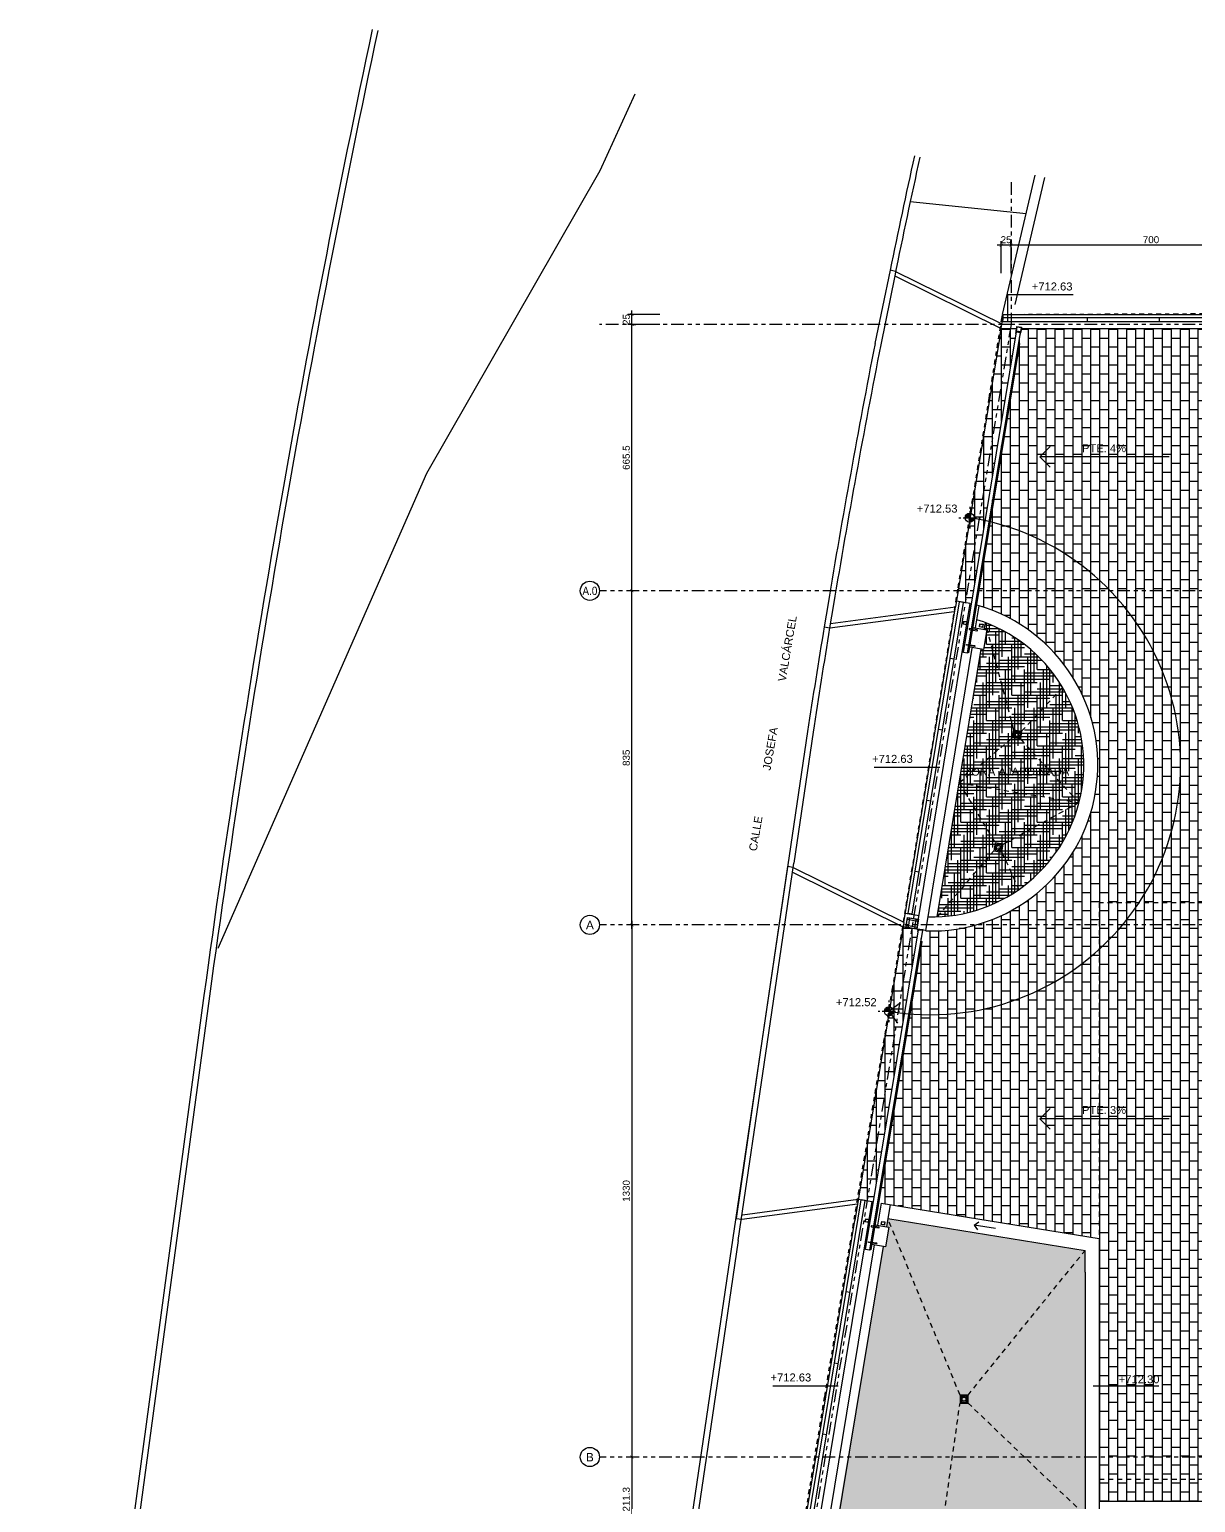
# Model space of a CAD drawing. Header units: millimetres. Extents: x 567.3 to 666.1, y 518.3 to 578.
# Drawn here: x 567.27 to 596.41, y 541.16 to 577.97 of the extents above; entities that cross this region are included whole.
import ezdxf

# ---------------------------------------------------------------- set-up
doc = ezdxf.new("R2010")
doc.units = ezdxf.units.MM
doc.header["$LTSCALE"] = 0.01
for name, pattern in [('TRAZO_Y_PUNTO', [25.4, 12.7, -6.35, 0, -6.35]), ('TRAZOS', [19.05, 12.7, -6.35]), ('VALS', [63.5, 31.75, -6.35, 6.35, -6.35, 6.35, -6.35])]:
    doc.linetypes.add(name, pattern=pattern)
doc.layers.get('0').update_dxf_attribs({"linetype": 'CONTINUOUS'})
doc.layers.get('DEFPOINTS').update_dxf_attribs({"linetype": 'CONTINUOUS'})
for name, color, linetype in [('AUXILIAR', 1, 'TRAZOS'), ('BARANDILLA', 1, 'CONTINUOUS'), ('BORDILLO_ACERA', 251, 'CONTINUOUS'), ('BORDILLO_CARRUAJES', 251, 'CONTINUOUS'), ('COTAS_EJES', 2, 'CONTINUOUS'), ('CURVASNIVEL_RELLENO', 253, 'CONTINUOUS'), ('EJES', 6, 'VALS'), ('EJES-NUM', 7, 'CONTINUOUS'), ('JARDIN-TRAMA', 253, 'CONTINUOUS'), ('LIMITE-PARCELA', 2, 'TRAZO_Y_PUNTO'), ('MURO_TAPIA', 251, 'CONTINUOUS'), ('PAV-ADOQUIN', 252, 'CONTINUOUS'), ('PENDIENTES', 252, 'TRAZOS'), ('PERFILES', 2, 'CONTINUOUS'), ('PERIFLES', 2, 'CONTINUOUS'), ('PROYECCION', 4, 'CONTINUOUS'), ('TEXTO-NIVELES', 7, 'CONTINUOUS'), ('TEXTOS', 7, 'CONTINUOUS'), ('URBA-1', 1, 'CONTINUOUS'), ('URBANIZACION', 4, 'CONTINUOUS'), ('URC_INS_TUB_PLUVIAL', 252, 'CONTINUOUS')]:
    doc.layers.add(name, color=color, linetype=linetype)
doc.styles.add('ARIAL', font='arial.ttf')
doc.dimstyles.new('GOP1-100', dxfattribs={"dimscale": 0.1, "dimtxt": 1.75, "dimasz": 0.75, "dimexe": 1, "dimexo": 1, "dimgap": 0.5, "dimtad": 1, "dimdec": 1, "dimlfac": 100, "dimdsep": 46, "dimtxsty": 'ARIAL', "dimblk1": 'ARCHTICK', "dimblk2": 'ARCHTICK', "dimsah": 1, "dimcen": 3, "dimdle": 1, "dimclrd": 1, "dimclre": 1, "dimclrt": 256, "dimadec": 0, "dimazin": 0, "dimtfac": 1.5, "dimtdec": 1, "dimtmove": 0, "dimatfit": 0, "dimldrblk": 'ARCHTICK', "dimfxl": 0, "dimtvp": 2.8125, "dimtolj": 1, "dimtzin": 0, "dimarcsym": 0})
pattern_1 = [(90, (598.26988, 541.19692), (-0.22352, 1e-17), []), (180, (598.26988, 541.19692), (-0.22352, -0.22352), [0.22352, -0.22352])]

# ---------------------------------------------------------------- blocks, each defined once
blk = doc.blocks.new('_ARCHTICK')
at = {"color": 0, "linetype": 'ByBlock', "const_width": 0.15}
blk.add_lwpolyline([(-0.5, -0.5), (0.5, 0.5)], dxfattribs=at)
blk = doc.blocks.new('*D38')
at = {"layer": 'COTAS_EJES', "color": 1, "lineweight": -2, "transparency": 16777216}
for p, q in [((582.324, 555.497), (582.324, 564.047)), ((582.324, 563.947), (582.224, 563.947)), ((582.324, 555.597), (582.224, 555.597))]:
    blk.add_line(p, q, dxfattribs=at)
at = {"layer": 'DEFPOINTS', "color": 0, "transparency": 16777216}
for p in [(582.324, 563.947), (582.324, 563.947), (582.324, 555.597)]:
    blk.add_point(p, dxfattribs=at)
at = {"layer": 'COTAS_EJES', "color": 1, "lineweight": -2, "transparency": 16777216, "xscale": 0.07500000000000001, "yscale": 0.07500000000000001, "zscale": 0.07500000000000001}
for p, rotation in [((582.324, 563.947), 90), ((582.324, 555.597), 270)]:
    blk.add_blockref('_ARCHTICK', p, dxfattribs=dict(at, rotation=rotation))
at = {"layer": 'COTAS_EJES', "transparency": 16777216, "insert": (582.185, 559.772), "char_height": 0.175, "attachment_point": 5, "rotation": 90, "style": 'ARIAL'}
blk.add_mtext('\\A1;835', dxfattribs=at)
blk = doc.blocks.new('*D39')
at = {"layer": 'COTAS_EJES', "color": 1, "lineweight": -2, "transparency": 16777216}
for p, q in [((582.344, 555.597), (582.224, 555.597)), ((582.324, 555.697), (582.324, 542.197)), ((582.344, 542.297), (582.224, 542.297))]:
    blk.add_line(p, q, dxfattribs=at)
at = {"layer": 'DEFPOINTS', "color": 0, "transparency": 16777216}
for p in [(582.82, 555.597), (582.324, 542.297), (582.82, 542.297)]:
    blk.add_point(p, dxfattribs=at)
at = {"layer": 'COTAS_EJES', "color": 1, "lineweight": -2, "transparency": 16777216, "xscale": 0.07500000000000001, "yscale": 0.07500000000000001, "zscale": 0.07500000000000001}
for p, rotation in [((582.324, 555.597), 90), ((582.324, 542.297), 270)]:
    blk.add_blockref('_ARCHTICK', p, dxfattribs=dict(at, rotation=rotation))
at = {"layer": 'COTAS_EJES', "transparency": 16777216, "insert": (582.185, 548.947), "char_height": 0.175, "attachment_point": 5, "rotation": 90, "style": 'ARIAL'}
blk.add_mtext('\\A1;1330', dxfattribs=at)
blk = doc.blocks.new('*D40')
at = {"layer": 'COTAS_EJES', "color": 1, "lineweight": -2, "transparency": 16777216}
for p, q in [((582.324, 563.847), (582.324, 570.702)), ((583.024, 570.602), (582.224, 570.602)), ((582.324, 563.947), (582.224, 563.947))]:
    blk.add_line(p, q, dxfattribs=at)
at = {"layer": 'DEFPOINTS', "color": 0, "transparency": 16777216}
for p in [(582.324, 570.602), (592.229, 570.602), (582.324, 563.947)]:
    blk.add_point(p, dxfattribs=at)
at = {"layer": 'COTAS_EJES', "color": 1, "lineweight": -2, "transparency": 16777216, "xscale": 0.07500000000000001, "yscale": 0.07500000000000001, "zscale": 0.07500000000000001}
for p, rotation in [((582.324, 570.602), 90), ((582.324, 563.947), 270)]:
    blk.add_blockref('_ARCHTICK', p, dxfattribs=dict(at, rotation=rotation))
at = {"layer": 'COTAS_EJES', "transparency": 16777216, "insert": (582.185, 567.274), "char_height": 0.175, "attachment_point": 5, "rotation": 90, "style": 'ARIAL'}
blk.add_mtext('\\A1;665.5', dxfattribs=at)
blk = doc.blocks.new('*D41')
at = {"layer": 'COTAS_EJES', "color": 1, "lineweight": -2, "transparency": 16777216}
for p, q in [((582.324, 542.397), (582.324, 540.083)), ((582.324, 542.297), (582.224, 542.297)), ((582.344, 540.183), (582.224, 540.183))]:
    blk.add_line(p, q, dxfattribs=at)
at = {"layer": 'DEFPOINTS', "color": 0, "transparency": 16777216}
for p in [(582.324, 542.297), (582.324, 540.183), (587.232, 540.183)]:
    blk.add_point(p, dxfattribs=at)
at = {"layer": 'COTAS_EJES', "color": 1, "lineweight": -2, "transparency": 16777216, "xscale": 0.07500000000000001, "yscale": 0.07500000000000001, "zscale": 0.07500000000000001}
for p, rotation in [((582.324, 542.297), 90), ((582.324, 540.183), 270)]:
    blk.add_blockref('_ARCHTICK', p, dxfattribs=dict(at, rotation=rotation))
at = {"layer": 'COTAS_EJES', "transparency": 16777216, "insert": (582.185, 541.24), "char_height": 0.175, "attachment_point": 5, "rotation": 90, "style": 'ARIAL'}
blk.add_mtext('\\A1;211.3', dxfattribs=at)
blk = doc.blocks.new('NIVEL01')
for p, q in [((-0.0018, 0), (-0.0015, 0)), ((-0.00111, 0), (0.00111, 0)), ((0, 0.0018), (0, 0.0015)), ((0, 0.00111), (0, -0.00111)), ((0.0015, 0), (0.0018, 0)), ((0, -0.0015), (0, -0.0018))]:
    blk.add_line(p, q)
at = {"const_width": 0.00075}
for points in [[(0, 0.000375, 0.4142136), (-0.000375, 0, 1)], [(0, -0.000375, 0.4142136), (0.000375, 0, 1)]]:
    blk.add_lwpolyline(points, format="xyb", dxfattribs=at)
blk.add_circle((0, 0), 0.00075)
blk = doc.blocks.new('*D43')
at = {"layer": 'COTAS_EJES', "color": 1, "lineweight": -2, "transparency": 16777216}
for p, q in [((598.9, 572.581), (591.7, 572.581)), ((591.8, 572.581), (591.8, 572.681)), ((598.8, 572.581), (598.8, 572.681))]:
    blk.add_line(p, q, dxfattribs=at)
at = {"layer": 'DEFPOINTS', "color": 0, "transparency": 16777216}
for p in [(591.8, 572.581), (591.8, 572.581), (598.8, 572.581)]:
    blk.add_point(p, dxfattribs=at)
at = {"layer": 'COTAS_EJES', "color": 1, "lineweight": -2, "transparency": 16777216, "xscale": 0.07500000000000001, "yscale": 0.07500000000000001, "zscale": 0.07500000000000001, "rotation": 180}
blk.add_blockref('_ARCHTICK', (591.8, 572.581), dxfattribs=at)
at = {"layer": 'COTAS_EJES', "color": 1, "lineweight": -2, "transparency": 16777216, "xscale": 0.07500000000000001, "yscale": 0.07500000000000001, "zscale": 0.07500000000000001}
blk.add_blockref('_ARCHTICK', (598.8, 572.581), dxfattribs=at)
at = {"layer": 'COTAS_EJES', "transparency": 16777216, "insert": (595.3, 572.72), "char_height": 0.175, "attachment_point": 5, "style": 'ARIAL'}
blk.add_mtext('\\A1;700', dxfattribs=at)
blk = doc.blocks.new('*D45')
at = {"layer": 'COTAS_EJES', "color": 1, "lineweight": -2, "transparency": 16777216}
for p, q in [((591.901, 572.581), (591.452, 572.581)), ((591.552, 571.881), (591.552, 572.681)), ((591.801, 571.881), (591.801, 572.681))]:
    blk.add_line(p, q, dxfattribs=at)
at = {"layer": 'DEFPOINTS', "color": 0, "transparency": 16777216}
for p in [(591.552, 572.581), (591.552, 570.602), (591.801, 570.602)]:
    blk.add_point(p, dxfattribs=at)
at = {"layer": 'COTAS_EJES', "color": 1, "lineweight": -2, "transparency": 16777216, "xscale": 0.07500000000000001, "yscale": 0.07500000000000001, "zscale": 0.07500000000000001, "rotation": 180}
blk.add_blockref('_ARCHTICK', (591.552, 572.581), dxfattribs=at)
at = {"layer": 'COTAS_EJES', "color": 1, "lineweight": -2, "transparency": 16777216, "xscale": 0.07500000000000001, "yscale": 0.07500000000000001, "zscale": 0.07500000000000001}
blk.add_blockref('_ARCHTICK', (591.801, 572.581), dxfattribs=at)
at = {"layer": 'COTAS_EJES', "transparency": 16777216, "insert": (591.677, 572.72), "char_height": 0.175, "attachment_point": 5, "style": 'ARIAL'}
blk.add_mtext('\\A1;25', dxfattribs=at)
blk = doc.blocks.new('*D47')
at = {"layer": 'COTAS_EJES', "color": 1, "lineweight": -2, "transparency": 16777216}
for p, q in [((583.024, 570.852), (582.224, 570.852)), ((582.324, 570.502), (582.324, 570.952)), ((582.324, 570.602), (582.424, 570.602))]:
    blk.add_line(p, q, dxfattribs=at)
at = {"layer": 'DEFPOINTS', "color": 0, "transparency": 16777216}
for p in [(582.324, 570.852), (592.015, 570.852), (582.324, 570.602)]:
    blk.add_point(p, dxfattribs=at)
at = {"layer": 'COTAS_EJES', "color": 1, "lineweight": -2, "transparency": 16777216, "xscale": 0.07500000000000001, "yscale": 0.07500000000000001, "zscale": 0.07500000000000001}
for p, rotation in [((582.324, 570.852), 90), ((582.324, 570.602), 270)]:
    blk.add_blockref('_ARCHTICK', p, dxfattribs=dict(at, rotation=rotation))
at = {"layer": 'COTAS_EJES', "transparency": 16777216, "insert": (582.185, 570.727), "char_height": 0.175, "attachment_point": 5, "rotation": 90, "style": 'ARIAL'}
blk.add_mtext('\\A1;25', dxfattribs=at)
blk = doc.blocks.new('SUM-C')
at = {"layer": 'URC_INS_TUB_PLUVIAL'}
for p, q in [((0.1, 0.1), (-0.1, 0.1)), ((-0.1, 0.1), (-0.1, -0.1)), ((-0.075, 0.075), (-0.075, -0.075)), ((0.075, 0.075), (-0.075, 0.075)), ((-0.075, 0.075), (-0.034, 0.034)), ((0.034, 0.034), (0.075, 0.075)), ((0.075, -0.075), (0.075, 0.075)), ((0.1, -0.1), (0.1, 0.1)), ((-0.1, -0.1), (0.1, -0.1)), ((-0.075, -0.075), (-0.034, -0.034)), ((-0.075, -0.075), (0.075, -0.075)), ((0.034, -0.034), (0.075, -0.075))]:
    blk.add_line(p, q, dxfattribs=at)
blk.add_circle((0, 0), 0.0487, dxfattribs=at)

msp = doc.modelspace()

# ---------------------------------------------------------------- hatches: boundary and pattern name
at = {"layer": 'JARDIN-TRAMA'}
h = msp.add_hatch(dxfattribs=at)
h.set_pattern_fill('HOUND', color=256, scale=0.05)
edge = h.paths.add_edge_path()
edge.add_line((591.1329, 562.9801), (591.1961, 562.9697))
edge.add_line((591.1961, 562.9697), (591.1145, 562.476))
edge.add_line((591.1145, 562.476), (591.052, 562.4864))
edge.add_line((591.052, 562.4864), (589.9572, 555.8004))
edge.add_arc((589.8225, 559.5942), 3.7962, 272.03328, 429.36688)
edge.add_line((591.1602, 563.1469), (591.1329, 562.9801))
h = msp.add_hatch(dxfattribs=at)
h.set_pattern_fill('HOUND', color=256, scale=0.03)
h.paths.add_polyline_path([(588.6842, 548.0528), (588.744, 548.0429), (588.6624, 547.5493), (588.6013, 547.5594), (587.3063, 539.8512), (587.4933, 539.6612), (589.6396, 537.4792), (590.5277, 537.4816), (596.1307, 537.4967), (605.4805, 537.4546), (606.7661, 537.449), (614.4632, 537.488), (615.7141, 537.4877), (616.75, 537.4877), (616.75, 540.8469), (593.65, 540.8469), (593.65, 547.4572), (588.7192, 548.2616)])
at = {"layer": 'PAV-ADOQUIN'}
h = msp.add_hatch(dxfattribs=at)
h.set_pattern_fill('AR-B816', color=256, scale=0.0011, angle=90)
h.set_pattern_definition(pattern_1)
edge = h.paths.add_edge_path(flags=17)
edge.add_line((594, 554.9811), (594, 555.5969))
edge.add_line((594, 555.5969), (590.9323, 555.5969))
edge.add_arc((589.8188, 559.5947), 4.15, 267.96413, 285.56435, ccw=False)
edge.add_line((589.6714, 555.4474), (589.6179, 555.4609))
edge.add_line((589.6179, 555.4609), (589.5932, 555.465))
edge.add_line((589.5932, 555.465), (589.5846, 555.4127))
edge.add_line((589.5846, 555.4127), (589.5403, 555.1937))
edge.add_line((589.5403, 555.1937), (589.5501, 555.192))
edge.add_line((589.5501, 555.192), (589.5491, 555.1857))
edge.add_line((589.5491, 555.1857), (589.5688, 555.1825))
edge.add_line((589.5688, 555.1825), (589.2694, 553.3713))
edge.add_arc((589.7892, 559.5997), 6.25, 265.22927, 312.35589)
edge = h.paths.add_edge_path(flags=17)
edge.add_line((591.2807, 565.6691), (590.9359, 563.5828))
edge.add_line((590.9359, 563.5828), (591.0063, 563.5712))
edge.add_arc((589.8188, 559.5947), 4.15, -74.43565, 73.37242, ccw=False)
edge.add_line((590.9323, 555.5969), (594, 555.5969))
edge.add_line((594, 555.5969), (594, 556.1469))
edge.add_line((594, 556.1469), (594.9989, 556.1469))
edge.add_arc((589.7892, 559.5997), 6.25, 326.46572, 436.19361)
edge = h.paths.add_edge_path(flags=16)
edge.add_line((594.9989, 556.1469), (594, 556.1469))
edge.add_line((594, 556.1469), (594, 555.5969))
edge.add_line((594, 555.5969), (594.5893, 555.5969))
edge.add_arc((589.7892, 559.5997), 6.25, 320.1758, 326.46572)
edge = h.paths.add_edge_path(flags=17)
edge.add_line((594.5893, 555.5969), (594, 555.5969))
edge.add_line((594, 555.5969), (594, 554.9811))
edge.add_arc((589.7892, 559.5997), 6.25, 312.35589, 320.1758)
h.paths.add_polyline_path([(597.9248, 570.0789), (597.5928, 570.0789), (597.5928, 570.4749), (597.9748, 570.4749), (597.9748, 570.0789), (597.9748, 564.3144), (597.9248, 564.3124)], flags=16)
h.paths.add_polyline_path([(597.0032, 570.2105), (597.0032, 570.2329), (597.0032, 570.4749), (597.2092, 570.4749), (597.2092, 570.2329), (597.2092, 570.2105)], flags=16)
h.paths.add_polyline_path([(589.486, 555.7361), (589.2143, 555.781), (589.192, 555.6459), (589.194, 555.6456), (589.216, 555.7787), (589.4837, 555.7345), (589.4618, 555.6016), (589.4637, 555.6013)], flags=17)
edge = h.paths.add_edge_path()
edge.add_line((588.3614, 548.675), (589.1397, 553.3835))
edge.add_arc((589.7892, 559.5997), 6.25, 260.4617, 264.03513, ccw=False)
edge.add_line((588.7535, 553.4361), (587.9816, 548.7375))
edge.add_line((587.9816, 548.7375), (588.3268, 548.6807))
edge.add_line((588.3268, 548.6807), (588.3614, 548.675))
edge = h.paths.add_edge_path()
edge.add_line((591.9884, 570.134), (591.9982, 570.1323))
edge.add_line((591.9982, 570.1323), (591.9972, 570.126))
edge.add_line((591.9972, 570.126), (592.0169, 570.1227))
edge.add_line((592.0169, 570.1227), (591.6222, 567.7348))
edge.add_line((591.6222, 567.7348), (591.6272, 567.734))
edge.add_line((591.6272, 567.734), (591.2889, 565.6671))
edge.add_arc((589.7892, 559.5997), 6.25, -94.77073, 76.11669, ccw=False)
edge.add_line((589.2694, 553.3713), (589.0994, 552.3431))
edge.add_line((589.0994, 552.3431), (588.4908, 548.6608))
edge.add_line((588.4908, 548.6608), (588.5542, 548.6431))
edge.add_line((588.5542, 548.6431), (594, 547.7552))
edge.add_line((594, 547.7552), (594, 541.7969))
edge.add_line((594, 541.7969), (594, 541.1969))
edge.add_line((594, 541.1969), (594.6, 541.1969))
edge.add_line((594.6, 541.1969), (598.2699, 541.1969))
edge.add_line((598.2699, 541.1969), (598.2674, 570.5047))
edge.add_line((598.2674, 570.5047), (592.0594, 570.5023))
edge.add_line((592.0594, 570.5023), (592.0449, 570.4145))
edge.add_arc((592.0419, 570.415), 0.003, 260.61428, 350.61428, ccw=False)
edge.add_line((592.0414, 570.4121), (591.929, 570.4307))
edge.add_arc((591.9295, 570.4336), 0.003, 170.61428, 260.61428, ccw=False)
edge.add_line((591.9265, 570.4341), (591.9377, 570.5022))
edge.add_line((591.9377, 570.5022), (591.5548, 570.5021))
edge.add_line((591.5548, 570.5021), (591.52, 570.2988))
edge.add_line((591.52, 570.2988), (590.7787, 565.7708))
edge.add_arc((589.7892, 559.5997), 6.25, 77.38747, 80.89095, ccw=False)
edge.add_line((591.1539, 565.6988), (591.9338, 570.4167))
edge.add_line((591.9338, 570.4167), (592.0324, 570.4004))
edge.add_line((592.0324, 570.4004), (591.9884, 570.134))
edge = h.paths.add_edge_path(flags=17)
edge.add_line((591.6377, 568.0124), (590.8831, 563.4471))
edge.add_arc((589.7892, 559.5996), 4, 73.95809, 74.12951, ccw=False)
edge.add_line((590.8946, 563.4438), (591.6423, 568.0116))
edge.add_line((591.6423, 568.0116), (591.6377, 568.0124))
edge = h.paths.add_edge_path(flags=17)
edge.add_line((590.7861, 563.4734), (591.1539, 565.6988))
edge.add_arc((589.7892, 559.5997), 6.25, 77.38747, 80.89095)
edge.add_line((590.7787, 565.7708), (590.4371, 563.6833))
edge.add_line((590.4371, 563.6833), (590.7824, 563.6266))
edge.add_line((590.7824, 563.6266), (590.7583, 563.4804))
edge.add_arc((589.7892, 559.5996), 4, 75.56892, 75.97881, ccw=False)
edge = h.paths.add_edge_path(flags=17)
edge.add_line((591.2515, 565.6762), (590.8831, 563.4471))
edge.add_arc((589.7892, 559.5996), 4, 73.95809, 74.12951, ccw=False)
edge.add_line((590.8946, 563.4438), (591.2597, 565.6742))
edge.add_arc((589.7892, 559.5997), 6.25, 76.39216, 76.46902)
h = msp.add_hatch(dxfattribs=at)
h.set_pattern_fill('AR-B816', color=256, scale=0.0011, angle=90)
h.set_pattern_definition(pattern_1)
h.paths.add_polyline_path([(589.1186, 555.6592), (589.192, 555.6459), (589.1736, 555.5344), (589.4788, 555.4839), (589.4701, 555.4316), (589.478, 555.4303), (589.1397, 553.3835), (588.8584, 553.4219), (588.7547, 553.4429)])

# ---------------------------------------------------------------- linework, layer by layer
for p, q in [((589.4598, 555.5681), (589.4583, 555.5684)), ((589.5932, 555.465), (589.5935, 555.4665))]:
    msp.add_line(p, q)
at = {"layer": 'AUXILIAR'}
msp.add_lwpolyline([(598.2, 556.1469), (594, 556.1469), (594, 541.7469), (598.2, 541.7469)], dxfattribs=at)
at = {"layer": 'BARANDILLA'}
for p, q in [((591.6018, 570.7771), (591.5847, 570.6771)), ((591.5847, 570.6771), (647.5976, 570.6993)), ((591.6018, 570.7771), (647.5975, 570.7993)), ((593.7, 570.7784), (593.7, 570.6784)), ((595.5, 570.7791), (595.5, 570.6791)), ((595.5, 570.7791), (595.5, 570.6791)), ((589.231, 555.8796), (590.511, 563.6712)), ((589.3297, 555.8633), (590.6097, 563.6549)), ((590.6098, 563.6549), (590.5111, 563.6711)), ((590.3771, 562.2393), (590.2784, 562.2555)), ((590.0852, 560.4631), (589.9865, 560.4793)), ((589.7934, 558.6869), (589.6947, 558.7031)), ((589.5015, 556.9107), (589.4029, 556.9269)), ((589.3295, 555.8633), (589.2307, 555.8796)), ((587.2439, 543.7853), (588.0555, 548.7253)), ((587.3426, 543.7691), (588.1541, 548.7091)), ((588.1547, 548.709), (588.056, 548.7252)), ((587.7758, 546.406), (587.6771, 546.4222)), ((587.484, 544.6298), (587.3853, 544.646)), ((586.6438, 540.1326), (587.2439, 543.7853)), ((586.7507, 540.1665), (587.3426, 543.7691)), ((587.1922, 542.8536), (587.0935, 542.8699))]:
    msp.add_line(p, q, dxfattribs=at)
at = {"layer": 'BORDILLO_ACERA'}
for p, q in [((586.8552, 560.4118), (586.3728, 557.1397)), ((584.9828, 547.712), (584.4888, 544.3609)), ((584.3503, 544.3814), (583.7816, 540.5359)), ((584.4888, 544.3609), (583.9201, 540.5152))]:
    msp.add_line(p, q, dxfattribs=at)
for points in [[(567.2666, 521.8149), (569.4398, 537.5458), (571.6364, 553.8322, -0.018716), (575.8442, 577.975, -0.018716)], [(567.4053, 521.7958), (569.5786, 537.5269), (571.7751, 553.8134, -0.0187159), (575.9812, 577.9458)]]:
    msp.add_lwpolyline(points, format="xyb", dxfattribs=at)
for centre, radius, start, end in [((807.5225, 526.881, 1424.804), 223.3403, 167.606841, 168.355934), ((807.5226, 526.881), 223.2003, 167.606841, 168.385125), ((776.1163, 531.7697), 191.5561, 170.604147, 171.394504), ((807.5226, 526.881), 223.2003, 170.68226, 171.3599)]:
    msp.add_arc(centre, radius, start, end, dxfattribs=at)
at = {"layer": 'BORDILLO_CARRUAJES'}
for p, q in [((588.7785, 571.9581, 1424.804), (588.4008, 570.1252, 1424.804)), ((588.8927, 571.8184), (588.5457, 570.096, 1424.982)), ((587.2264, 563.6301), (587.1301, 563.0421)), ((587.3645, 563.6071, 1424.982), (587.2672, 563.0192)), ((586.7167, 560.4323), (584.3503, 544.3814))]:
    msp.add_line(p, q, dxfattribs=at)
at = {"layer": 'BORDILLO_CARRUAJES', "elevation": 1424.804}
msp.add_lwpolyline([(586.2173, 557.0564), (585.5335, 552.4068), (584.9326, 548.2617)], dxfattribs=at)
at = {"layer": 'BORDILLO_CARRUAJES'}
msp.add_lwpolyline([(584.9828, 547.712), (585.672, 552.3864), (586.3728, 557.1397)], dxfattribs=at)
for centre, radius, start, end in [((849.5622, 519.5484, 2849.608), 266.0137, 169.039372, 170.461389), ((807.5225, 526.881, 1424.982), 223.2003, 168.836166, 170.529314)]:
    msp.add_arc(centre, radius, start, end, dxfattribs=at)
at = {"layer": 'CURVASNIVEL_RELLENO', "elevation": 712.5}
for points in [[(571.9866, 555.0177), (577.2022, 566.8887), (581.535, 574.4508), (582.4048, 576.368)], [(589.282, 573.6727), (592.1816, 573.3771)]]:
    msp.add_lwpolyline(points, dxfattribs=at)
at = {"layer": 'EJES'}
for p, q in [((591.8014, 574.1607), (591.8014, 570.602)), ((591.8014, 570.602), (581.5145, 570.602)), ((591.8014, 570.602), (586.8042, 540.1835)), ((650.3588, 570.6243), (591.8014, 570.602)), ((650.3588, 563.9469), (581.5145, 563.9469)), ((650.3588, 555.5969), (581.5145, 555.5969)), ((650.355, 542.2969), (581.5145, 542.2969))]:
    msp.add_line(p, q, dxfattribs=at)
at = {"layer": 'EJES-NUM', "color": 1, "ltscale": 0.05}
for centre in [(581.2749, 563.9469), (581.2749, 555.5969), (581.2749, 555.5969), (581.2749, 542.2969), (581.2749, 542.2969)]:
    msp.add_circle(centre, 0.2395, dxfattribs=at)
at = {"layer": 'LIMITE-PARCELA'}
msp.add_lwpolyline([(629.699, 537.1344), (615.714, 537.1377), (614.464, 537.138), (606.7647, 537.1005), (605.4774, 537.1061), (596.1289, 537.1467), (589.4813, 537.1053), (586.5354, 540.1002), (587.1431, 543.8032), (588.8335, 553.9683), (590.4788, 564.0197), (591.2542, 568.7566), (591.565, 570.7109), (591.5876, 570.8534), (604.4489, 570.9059), (613.6262, 570.8741), (619.2486, 570.8852), (630.2032, 570.9041)], dxfattribs=at)
at = {"layer": 'MURO_TAPIA'}
for p, q in [((591.5876, 570.8534), (592.4064, 574.332)), ((591.9036, 571.1047), (592.6497, 574.2747))]:
    msp.add_line(p, q, dxfattribs=at)
at = {"layer": 'PAV-ADOQUIN'}
for p, q in [((591.0063, 563.5712), (590.9359, 563.5828)), ((589.6722, 555.4524), (589.1002, 555.5464))]:
    msp.add_line(p, q, dxfattribs=at)
at = {"layer": 'PENDIENTES'}
for p, q in [((591.8689, 560.4722), (591.1602, 563.1469)), ((592.0663, 560.4399), (593.0898, 561.5288)), ((590.5046, 559.1434), (591.8366, 560.2749)), ((592.034, 560.2425), (593.5002, 558.6528)), ((590.5046, 559.1434), (593.5002, 558.6528)), ((590.5046, 559.1434), (591.4061, 557.6462)), ((591.6035, 557.6138), (593.5002, 558.6528)), ((591.3738, 557.4488), (589.9572, 555.8004)), ((591.5712, 557.4165), (591.9992, 556.4826)), ((590.5259, 543.8442), (588.7192, 548.2616)), ((590.7259, 543.8442), (593.65, 547.4572)), ((589.6525, 537.49), (590.5259, 543.6442)), ((590.7259, 543.6442), (593.65, 540.8469))]:
    msp.add_line(p, q, dxfattribs=at)
at = {"layer": 'PERFILES'}
for p, q in [((589.4583, 555.5684), (589.4453, 555.4895)), ((589.4521, 555.5005), (589.4627, 555.5641)), ((589.4453, 555.4895), (589.5932, 555.465)), ((589.5906, 555.4705), (589.4579, 555.4924))]:
    msp.add_line(p, q, dxfattribs=at)
for points in [[(591.9223, 570.3781), (591.9304, 570.4274), (592.039, 570.4094), (592.0308, 570.3601), (592.0338, 570.3596), (592.0424, 570.4119), (591.928, 570.4308), (591.9193, 570.3785)], [(589.4453, 555.4895), (589.1736, 555.5344), (589.2143, 555.781), (589.486, 555.7361)], [(589.4436, 555.4918), (589.1759, 555.536), (589.216, 555.7787), (589.4837, 555.7345)], [(589.4731, 555.4311), (589.4812, 555.4805), (589.5898, 555.4625), (589.5816, 555.4132), (589.5846, 555.4127), (589.5932, 555.465), (589.4788, 555.4839), (589.4701, 555.4316)]]:
    msp.add_lwpolyline(points, close=True, dxfattribs=at)
for centre, radius, start, end in [((589.4592, 555.5647), 0.0035, 350.61428, 80.61428), ((589.4591, 555.4993), 0.007, 170.61428, 260.61428), ((589.59, 555.4671), 0.0035, 350.61428, 80.61428)]:
    msp.add_arc(centre, radius, start, end, dxfattribs=at)
at = {"layer": 'PERIFLES'}
msp.add_lwpolyline([(591.9485, 570.5491), (592.061, 570.5305, -0.4142136), (592.0635, 570.527), (592.0449, 570.4145, -0.4142136), (592.0414, 570.4121), (591.929, 570.4307, -0.4142136), (591.9265, 570.4341), (591.9451, 570.5466, -0.4142136)], format="xyb", close=True, dxfattribs=at)
for points in [[(591.9522, 570.5404), (592.0548, 570.5234), (592.0378, 570.4208), (591.9352, 570.4377)], [(590.6257, 563.1821), (590.6948, 563.1707), (590.6834, 563.1016), (590.6143, 563.113)], [(591.0278, 563.1156), (591.0969, 563.1042), (591.0854, 563.0352), (591.0164, 563.0466)], [(588.172, 548.2454), (588.2411, 548.234), (588.2297, 548.165), (588.1606, 548.1764)], [(588.5741, 548.179), (588.6432, 548.1676), (588.6317, 548.0985), (588.5627, 548.1099)]]:
    msp.add_lwpolyline(points, close=True, dxfattribs=at)
for points in [[(590.6216, 563.1878), (590.7006, 563.1748), (590.6875, 563.0959), (590.6086, 563.1089), (590.6216, 563.1878)], [(591.0237, 563.1214), (591.1026, 563.1083), (591.0896, 563.0294), (591.0106, 563.0424), (591.0237, 563.1214)], [(588.1679, 548.2512), (588.2469, 548.2381), (588.2338, 548.1592), (588.1549, 548.1723), (588.1679, 548.2512)], [(588.57, 548.1847), (588.6489, 548.1717), (588.6359, 548.0928), (588.5569, 548.1058), (588.57, 548.1847)]]:
    msp.add_lwpolyline(points, dxfattribs=at)
at = {"layer": 'PROYECCION'}
for p, q in [((592.5222, 567.291), (592.7814, 567.5502)), ((595.7565, 567.291), (592.5222, 567.2909)), ((592.5222, 567.291), (592.7814, 567.0318)), ((588.7469, 553.4372), (589.0412, 553.6558)), ((588.7469, 553.4372), (588.9655, 553.1429)), ((592.5232, 550.7509), (592.7824, 551.0102)), ((595.7565, 550.7509), (592.5222, 550.7508)), ((592.5232, 550.7509), (592.7824, 550.4917)), ((590.8777, 548.0934), (590.9933, 548.1762)), ((591.4119, 548.0051), (590.8777, 548.0934)), ((590.8777, 548.0934), (590.9605, 547.9778))]:
    msp.add_line(p, q, dxfattribs=at)
for points in [[(591.1961, 562.9697), (591.1145, 562.476), (590.7688, 562.5332), (590.8504, 563.0268), (591.1961, 562.9697)], [(588.744, 548.0429), (588.6624, 547.5493), (588.3168, 547.6064), (588.3984, 548.1), (588.744, 548.0429)]]:
    msp.add_lwpolyline(points, dxfattribs=at)
msp.add_arc((589.7892, 559.5997), 6.25, 260.40017, 81.01074, dxfattribs=at)
at = {"layer": 'TEXTO-NIVELES', "color": 1}
for p, q in [((593.3511, 571.344), (591.7121, 571.344)), ((591.7121, 571.344), (591.7121, 570.6643)), ((588.3816, 559.5379), (590.0206, 559.5379)), ((585.8432, 544.0771), (587.4822, 544.0771)), ((593.8564, 544.0771), (595.4954, 544.0771))]:
    msp.add_line(p, q, dxfattribs=at)
at = {"layer": 'URBA-1'}
for p, q in [((588.9156, 571.9298), (588.7785, 571.9581, 1424.804)), ((588.8927, 571.8184), (591.5548, 570.5021)), ((588.9156, 571.9298), (591.5733, 570.6156)), ((587.2682, 563.0191), (590.3825, 563.4317)), ((587.2859, 563.1324), (590.4149, 563.5487)), ((587.1301, 563.0421), (587.2682, 563.0191)), ((586.3545, 557.0281, 0), (586.2173, 557.0564, 1424.804)), ((586.3545, 557.0281), (589.1188, 555.6611)), ((586.3376, 556.9137), (589.1002, 555.5476)), ((585.0699, 548.2388), (587.963, 548.6222)), ((585.0866, 548.3522), (587.9822, 548.7374)), ((584.9318, 548.2619), (585.0699, 548.2388)), ((594, 547.7552), (594, 541.1969)), ((594, 541.1969), (633.5, 541.1969))]:
    msp.add_line(p, q, dxfattribs=at)
at = {"layer": 'URBANIZACION'}
for p, q in [((591.52, 570.2988), (591.6147, 570.8521)), ((591.6147, 570.8521), (647.6837, 570.8744)), ((591.52, 570.2988), (590.4149, 563.5487)), ((591.5548, 570.5021), (591.9377, 570.5022)), ((592.0594, 570.5023), (625.4892, 570.5155)), ((590.7824, 563.6266), (590.4371, 563.6833)), ((589.1184, 555.658), (590.4149, 563.5487)), ((589.4637, 555.6013), (590.7824, 563.6266)), ((590.9153, 563.0161), (591.0063, 563.5712)), ((591.1329, 562.9801), (591.1602, 563.1469)), ((589.6714, 555.4474), (590.8321, 562.5098)), ((589.9572, 555.8004), (591.0521, 562.4864)), ((589.1186, 555.658), (587.8951, 548.2106)), ((589.1567, 555.8919), (589.5023, 555.8348)), ((587.5153, 543.7408), (588.3268, 548.6807)), ((587.982, 548.7374), (588.3268, 548.6807)), ((588.5542, 548.6431), (588.4627, 548.0894)), ((588.5542, 548.6431), (594, 547.7552)), ((588.7764, 548.6074), (588.6847, 548.0527)), ((587.1699, 543.7975), (587.8949, 548.2106)), ((588.7192, 548.2616), (593.65, 547.4572)), ((588.3812, 547.5957), (587.134, 540.046)), ((588.6032, 547.5591), (587.3292, 539.8474)), ((593.65, 546.9167), (593.65, 547.4572)), ((593.65, 546.9167), (593.65, 540.8469)), ((586.5636, 540.1072), (587.1699, 543.7975)), ((586.9378, 540.2259), (587.5153, 543.7408)), ((594, 541.1969), (594, 540.8469))]:
    msp.add_line(p, q, dxfattribs=at)
for points in [[(590.7085, 562.3911), (590.6099, 562.4074), (591.9338, 570.4167), (592.0324, 570.4004)], [(589.177, 555.5368), (589.2168, 555.7776), (589.4826, 555.7336), (589.4428, 555.4929)], [(589.177, 555.5368), (589.1852, 555.5862), (589.2345, 555.578), (589.2264, 555.5287)], [(589.1793, 555.5385), (589.1868, 555.5839), (589.2322, 555.5764), (589.2247, 555.531)], [(589.2087, 555.7282), (589.2168, 555.7776), (589.2661, 555.7694), (589.258, 555.7201)], [(589.211, 555.7299), (589.2185, 555.7753), (589.2638, 555.7678), (589.2563, 555.7224)], [(589.4016, 555.5504), (589.4251, 555.6925), (589.258, 555.7201), (589.2345, 555.578)], [(589.4251, 555.6925), (589.4332, 555.7418), (589.4826, 555.7336), (589.4744, 555.6843)], [(589.4274, 555.6941), (589.4349, 555.7395), (589.4803, 555.732), (589.4728, 555.6866)], [(588.2625, 547.4633), (588.1638, 547.4796), (589.4857, 555.4764), (589.5843, 555.4601)], [(589.3935, 555.5011), (589.4016, 555.5504), (589.4509, 555.5422), (589.4428, 555.4929)], [(589.3958, 555.5027), (589.4033, 555.5481), (589.4486, 555.5406), (589.4411, 555.4952)]]:
    msp.add_lwpolyline(points, close=True, dxfattribs=at)
for points in [[(591.9884, 570.134), (591.9982, 570.1323), (591.9972, 570.126), (592.0169, 570.1227), (590.7403, 562.3995), (590.7206, 562.4028), (590.7195, 562.3965), (590.7097, 562.3981)], [(589.5403, 555.1937), (589.5501, 555.192), (589.5491, 555.1857), (589.5688, 555.1825), (588.2942, 547.4718), (588.2745, 547.475), (588.2735, 547.4687), (588.2636, 547.4703)]]:
    msp.add_lwpolyline(points, dxfattribs=at)
for points in [[(590.9497, 562.9485, 1), (590.953, 562.9683), (590.7657, 563.0002, 1), (590.7625, 562.9804)], [(590.8885, 562.5753, -1), (590.8852, 562.5555), (590.6976, 562.5854, -1), (590.7008, 562.6051)], [(588.4977, 548.0218, 1), (588.5009, 548.0415), (588.3136, 548.0734, 1), (588.3104, 548.0537)], [(588.4364, 547.6485, -1), (588.4331, 547.6288), (588.2455, 547.6586, -1), (588.2488, 547.6784)]]:
    msp.add_lwpolyline(points, format="xyb", close=True, dxfattribs=at)
for centre, radius, start, end in [((589.8188, 559.5947), 4.15, 267.96413, 73.37242), ((589.8188, 559.5948), 3.8, 268.64081, 72.69577)]:
    msp.add_arc(centre, radius, start, end, dxfattribs=at)

# ---------------------------------------------------------------- block references
at = {"layer": 'TEXTO-NIVELES', "xscale": 150, "yscale": 150, "zscale": 150}
for p in [(590.7675, 565.7729), (588.7469, 553.4372)]:
    msp.add_blockref('NIVEL01', p, dxfattribs=at)
at = {"layer": 'URC_INS_TUB_PLUVIAL', "color": 2, "xscale": -1, "rotation": 170.6957624987068}
msp.add_blockref('SUM-C', (591.9515, 560.3574), dxfattribs=at)
at = {"layer": 'URC_INS_TUB_PLUVIAL', "color": 2, "rotation": 350.7036797905172}
msp.add_blockref('SUM-C', (591.4887, 557.5313), dxfattribs=at)
at = {"layer": 'URC_INS_TUB_PLUVIAL', "color": 2}
msp.add_blockref('SUM-C', (590.6259, 543.7442), dxfattribs=at)

# ---------------------------------------------------------------- texts
at = {"layer": 'EJES-NUM', "ltscale": 0.05, "char_height": 0.21, "width": 0.180111, "attachment_point": 5, "style": 'ARIAL'}
for s, insert in [('{\\W0.85;A.0}', (581.2749, 563.9428)), ('A', (581.2749, 555.5928)), ('A', (581.2749, 555.5927)), ('B', (581.2749, 542.2927)), ('B', (581.2749, 542.2928))]:
    msp.add_mtext(s, dxfattribs=dict(at, insert=insert))
at = {"layer": 'TEXTO-NIVELES', "style": 'ARIAL'}
for s, p in [(' +712.63', (592.2422, 571.4515)), ('PTE. 4%%%', (593.5748, 567.4103)), (' +712.53', (589.3675, 565.9004)), (' +712.63', (588.2503, 559.6454)), (' +712.52', (587.3469, 553.5647)), ('PTE. 3%%%', (593.5748, 550.8702)), (' +712.63', (585.712, 544.1846)), (' +712.30', (594.4155, 544.1402))]:
    msp.add_text(s, height=0.2, dxfattribs=at).set_placement(p)
at = {"layer": 'TEXTOS', "style": 'ARIAL'}
msp.add_text('CALLE               JOSEFA               VALCÁRCEL', height=0.2, rotation=80.28811, dxfattribs=at).set_placement((585.4426, 557.4268, 712.488))
msp.add_text('ZONA AJARDINADA', height=0.2, dxfattribs=at).set_placement((590.6329, 559.3259))

# ---------------------------------------------------------------- dimensions: what is measured, and where the dimension line sits
at = {"layer": 'COTAS_EJES'}
dim = msp.add_linear_dim(base=(591.5516, 572.5807), p1=(591.8014, 570.602), p2=(591.5516, 570.602), dimstyle='GOP1-100', override={"dimtmove": 1}, dxfattribs=at)
dim.commit()
dim.dimension.update_dxf_attribs({"geometry": '*D45', "text_midpoint": (591.6765, 572.5807), "dimtype": 160})
dim = msp.add_linear_dim(base=(591.8003, 572.5807), p1=(598.8, 572.5807), p2=(591.8003, 572.5807), dimstyle='GOP1-100', dxfattribs=at)
dim.commit()
dim.dimension.update_dxf_attribs({"geometry": '*D43', "text_midpoint": (595.3002, 572.72)})
for base, p1, p2, picture, middle in [((582.3242, 570.8524), (582.3242, 570.602), (592.0151, 570.8524), '*D47', (582.3242, 570.7272)), ((582.3242, 563.9469), (582.3242, 555.5969), (582.3242, 563.9469), '*D38', (582.3242, 559.7719))]:
    dim = msp.add_linear_dim(base=base, p1=p1, p2=p2, angle=90, dimstyle='GOP1-100', override={"dimtmove": 1}, dxfattribs=at)
    dim.commit()
    dim.dimension.update_dxf_attribs({"geometry": picture, "text_midpoint": middle, "dimtype": 160})
for base, p1, p2, override, picture, middle in [((582.3242, 570.602), (582.3242, 563.9469), (592.2289, 570.602), {"dimtmove": 1}, '*D40', (582.1849, 567.2745)), ((582.3242, 542.2969), (582.8204, 555.5969), (582.8204, 542.2969), {"dimtmove": 1, "dimfxl": 0.2}, '*D39', (582.1848, 548.9469)), ((582.3242, 540.1835), (582.3242, 542.2969), (587.2317, 540.1835), {"dimtmove": 1, "dimfxl": 0.2}, '*D41', (582.1848, 541.2402))]:
    dim = msp.add_linear_dim(base=base, p1=p1, p2=p2, angle=90, dimstyle='GOP1-100', override=override, dxfattribs=at)
    dim.commit()
    dim.dimension.update_dxf_attribs({"geometry": picture, "text_midpoint": middle})

doc.saveas('drawing.dxf')
